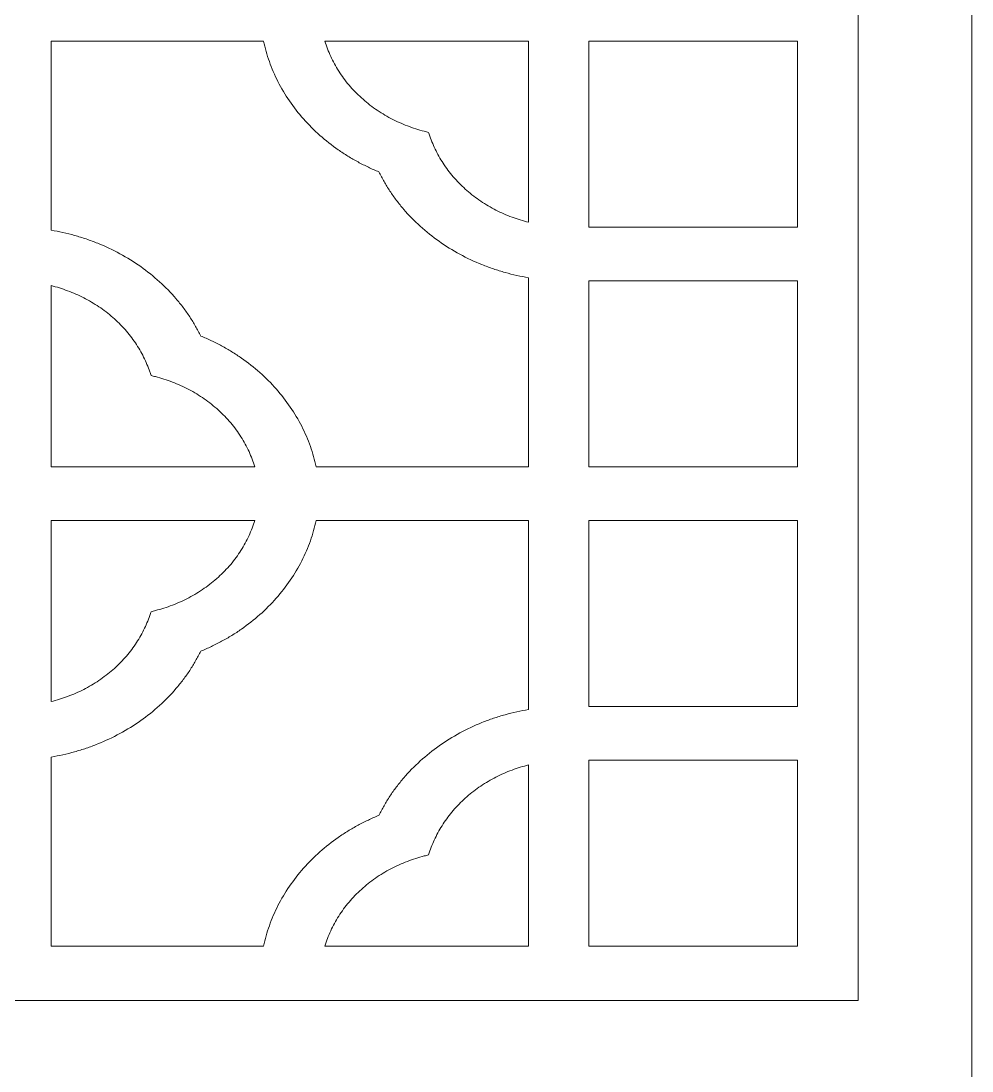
# Model space of a CAD drawing. Header units: centimetres. Extents: x -27.5 to -16.8, y -9.5 to 9.5.
# Drawn here: x -24.931 to -22.363, y -1.444 to 1.393 of the extents above; entities that cross this region are included whole.
import ezdxf

# ---------------------------------------------------------------- set-up
doc = ezdxf.new("R2010")
doc.units = ezdxf.units.CM
doc.header["$MEASUREMENT"] = 0
doc.layers.add('layer 1', color=7, linetype='Continuous')

msp = doc.modelspace()

# ---------------------------------------------------------------- linework, layer by layer
at = {"layer": 'layer 1', "color": 250, "lineweight": 9}
for points, knots in [([(-27.5, 9.5), (-27.5, 3.16667), (-27.5, -3.16664), (-27.5, -9.5), (-27.5, -9.5), (-25.78754, -9.5), (-24.07508, -9.5), (-22.36263, -9.5), (-22.36263, -9.5), (-22.36263, -3.16664), (-22.36263, 3.16667), (-22.36263, 9.5), (-22.36263, 9.5), (-24.07508, 9.5), (-25.78754, 9.5), (-27.5, 9.5)], [0, 0, 0, 0, 0.2, 0.2, 0.2, 0.2, 0.4, 0.4, 0.4, 0.4, 0.6, 0.6, 0.6, 0.6, 1, 1, 1, 1]), ([(-22.66971, -1.25389), (-22.66971, 2.24882), (-22.66971, 5.75153), (-22.66971, 9.25424), (-22.66971, 9.25424), (-24.17746, 9.25424), (-25.68521, 9.25424), (-27.19295, 9.25424), (-27.19295, 9.25424), (-27.19295, 5.75153), (-27.19295, 2.24882), (-27.19295, -1.25389), (-27.19295, -1.25389), (-25.68521, -1.25389), (-24.17746, -1.25389), (-22.66971, -1.25389)], [0, 0, 0, 0, 0.2, 0.2, 0.2, 0.2, 0.4, 0.4, 0.4, 0.4, 0.6, 0.6, 0.6, 0.6, 1, 1, 1, 1]), ([(-23.96464, 0.98505), (-23.96029, 0.97627), (-23.95568, 0.96752), (-23.95074, 0.95891), (-23.95074, 0.95891), (-23.94574, 0.95023), (-23.94045, 0.94164), (-23.93488, 0.93318), (-23.93488, 0.93318), (-23.92925, 0.92473), (-23.92336, 0.91637), (-23.91713, 0.9081), (-23.91713, 0.9081), (-23.9109, 0.89987), (-23.90435, 0.89174), (-23.89754, 0.88379), (-23.89754, 0.88379), (-23.88382, 0.86785), (-23.86897, 0.85261), (-23.85308, 0.83816), (-23.85308, 0.83816), (-23.83711, 0.82366), (-23.82013, 0.81007), (-23.80224, 0.79745), (-23.80224, 0.79745), (-23.78437, 0.78474), (-23.76568, 0.77314), (-23.74618, 0.76256), (-23.74618, 0.76256), (-23.72685, 0.75207), (-23.70681, 0.74268), (-23.68621, 0.73438), (-23.68621, 0.73438), (-23.67597, 0.73028), (-23.66564, 0.72641), (-23.65519, 0.72286), (-23.65519, 0.72286), (-23.64481, 0.71938), (-23.63435, 0.71615), (-23.62376, 0.71315), (-23.62376, 0.71315), (-23.61327, 0.71024), (-23.60271, 0.70763), (-23.59208, 0.70527), (-23.59208, 0.70527), (-23.58154, 0.70288), (-23.57098, 0.70084), (-23.56035, 0.6991), (-23.56035, 0.6991), (-23.56035, 0.52887), (-23.56035, 0.35864), (-23.56035, 0.1884), (-23.56035, 0.1884), (-23.75155, 0.1884), (-23.94279, 0.1884), (-24.13396, 0.1884), (-24.13396, 0.1884), (-24.13597, 0.19764), (-24.13831, 0.20687), (-24.14094, 0.21594), (-24.14094, 0.21594), (-24.14356, 0.22517), (-24.14651, 0.2344), (-24.14979, 0.24348), (-24.14979, 0.24348), (-24.15302, 0.25264), (-24.15661, 0.2618), (-24.16051, 0.27078), (-24.16051, 0.27078), (-24.16438, 0.27988), (-24.16864, 0.28879), (-24.17315, 0.2977), (-24.17315, 0.2977), (-24.18223, 0.31555), (-24.19256, 0.33291), (-24.20401, 0.34979), (-24.20401, 0.34979), (-24.21553, 0.36668), (-24.2282, 0.38294), (-24.24197, 0.3985), (-24.24197, 0.3985), (-24.25569, 0.41412), (-24.27047, 0.42887), (-24.28621, 0.44285), (-24.28621, 0.44285), (-24.30183, 0.45673), (-24.31837, 0.46977), (-24.33574, 0.48184), (-24.33574, 0.48184), (-24.34433, 0.48784), (-24.35312, 0.49359), (-24.36208, 0.49911), (-24.36208, 0.49911), (-24.37101, 0.50463), (-24.38009, 0.50986), (-24.38932, 0.51483), (-24.38932, 0.51483), (-24.39846, 0.5198), (-24.40778, 0.52454), (-24.41722, 0.52896), (-24.41722, 0.52896), (-24.42657, 0.53338), (-24.43607, 0.53755), (-24.44567, 0.54149), (-24.44567, 0.54149), (-24.45, 0.55024), (-24.45468, 0.55902), (-24.4596, 0.56763), (-24.4596, 0.56763), (-24.46457, 0.57629), (-24.46984, 0.5849), (-24.47541, 0.59333), (-24.47541, 0.59333), (-24.48107, 0.60179), (-24.48698, 0.61017), (-24.49319, 0.61837), (-24.49319, 0.61837), (-24.49942, 0.62667), (-24.50597, 0.63478), (-24.5128, 0.64268), (-24.5128, 0.64268), (-24.52652, 0.65869), (-24.54136, 0.67393), (-24.55726, 0.68836), (-24.55726, 0.68836), (-24.57321, 0.70288), (-24.59018, 0.71647), (-24.60805, 0.72909), (-24.60805, 0.72909), (-24.62592, 0.74171), (-24.64463, 0.7534), (-24.66413, 0.76398), (-24.66413, 0.76398), (-24.68349, 0.77447), (-24.70351, 0.78386), (-24.7241, 0.79216), (-24.7241, 0.79216), (-24.73432, 0.79626), (-24.74465, 0.80013), (-24.75512, 0.80368), (-24.75512, 0.80368), (-24.7655, 0.80716), (-24.77599, 0.81039), (-24.78653, 0.81339), (-24.78653, 0.81339), (-24.79702, 0.8163), (-24.80761, 0.81891), (-24.81821, 0.82127), (-24.81821, 0.82127), (-24.82875, 0.82357), (-24.83933, 0.82563), (-24.84999, 0.82744), (-24.84999, 0.82744), (-24.84999, 0.99767), (-24.84999, 1.1679), (-24.84999, 1.33814), (-24.84999, 1.33814), (-24.65875, 1.33814), (-24.46753, 1.33814), (-24.27633, 1.33814), (-24.27633, 1.33814), (-24.27432, 1.3289), (-24.272, 1.31967), (-24.26939, 1.31051), (-24.26939, 1.31051), (-24.26676, 1.30128), (-24.26383, 1.29211), (-24.26055, 1.28304), (-24.26055, 1.28304), (-24.25727, 1.2739), (-24.25368, 1.26474), (-24.24983, 1.25573), (-24.24983, 1.25573), (-24.24591, 1.24666), (-24.2417, 1.23766), (-24.23716, 1.22882), (-24.23716, 1.22882), (-24.22807, 1.21099), (-24.21778, 1.19356), (-24.2063, 1.17675), (-24.2063, 1.17675), (-24.19478, 1.15984), (-24.18211, 1.1436), (-24.16837, 1.12797), (-24.16837, 1.12797), (-24.1546, 1.11242), (-24.13984, 1.09767), (-24.12413, 1.08369), (-24.12413, 1.08369), (-24.10848, 1.06981), (-24.09194, 1.05677), (-24.07458, 1.0447), (-24.07458, 1.0447), (-24.06596, 1.0387), (-24.05721, 1.03295), (-24.04821, 1.02743), (-24.04821, 1.02743), (-24.0393, 1.02191), (-24.03023, 1.01668), (-24.02097, 1.01171), (-24.02097, 1.01171), (-24.01183, 1.00674), (-24.00251, 1.002), (-23.99309, 0.99758), (-23.99309, 0.99758), (-23.98372, 0.99316), (-23.97426, 0.98899), (-23.96464, 0.98505)], [0, 0, 0, 0, 0.0188679, 0.0188679, 0.0188679, 0.0188679, 0.0377358, 0.0377358, 0.0377358, 0.0377358, 0.0566038, 0.0566038, 0.0566038, 0.0566038, 0.0754717, 0.0754717, 0.0754717, 0.0754717, 0.0943396, 0.0943396, 0.0943396, 0.0943396, 0.1132075, 0.1132075, 0.1132075, 0.1132075, 0.1320755, 0.1320755, 0.1320755, 0.1320755, 0.1509434, 0.1509434, 0.1509434, 0.1509434, 0.1698113, 0.1698113, 0.1698113, 0.1698113, 0.1886792, 0.1886792, 0.1886792, 0.1886792, 0.2075472, 0.2075472, 0.2075472, 0.2075472, 0.2264151, 0.2264151, 0.2264151, 0.2264151, 0.245283, 0.245283, 0.245283, 0.245283, 0.2641509, 0.2641509, 0.2641509, 0.2641509, 0.2830189, 0.2830189, 0.2830189, 0.2830189, 0.3018868, 0.3018868, 0.3018868, 0.3018868, 0.3207547, 0.3207547, 0.3207547, 0.3207547, 0.3396226, 0.3396226, 0.3396226, 0.3396226, 0.3584906, 0.3584906, 0.3584906, 0.3584906, 0.3773585, 0.3773585, 0.3773585, 0.3773585, 0.3962264, 0.3962264, 0.3962264, 0.3962264, 0.4150943, 0.4150943, 0.4150943, 0.4150943, 0.4339623, 0.4339623, 0.4339623, 0.4339623, 0.4528302, 0.4528302, 0.4528302, 0.4528302, 0.4716981, 0.4716981, 0.4716981, 0.4716981, 0.490566, 0.490566, 0.490566, 0.490566, 0.509434, 0.509434, 0.509434, 0.509434, 0.5283019, 0.5283019, 0.5283019, 0.5283019, 0.5471698, 0.5471698, 0.5471698, 0.5471698, 0.5660377, 0.5660377, 0.5660377, 0.5660377, 0.5849057, 0.5849057, 0.5849057, 0.5849057, 0.6037736, 0.6037736, 0.6037736, 0.6037736, 0.6226415, 0.6226415, 0.6226415, 0.6226415, 0.6415094, 0.6415094, 0.6415094, 0.6415094, 0.6603774, 0.6603774, 0.6603774, 0.6603774, 0.6792453, 0.6792453, 0.6792453, 0.6792453, 0.6981132, 0.6981132, 0.6981132, 0.6981132, 0.7169811, 0.7169811, 0.7169811, 0.7169811, 0.7358491, 0.7358491, 0.7358491, 0.7358491, 0.754717, 0.754717, 0.754717, 0.754717, 0.7735849, 0.7735849, 0.7735849, 0.7735849, 0.7924528, 0.7924528, 0.7924528, 0.7924528, 0.8113208, 0.8113208, 0.8113208, 0.8113208, 0.8301887, 0.8301887, 0.8301887, 0.8301887, 0.8490566, 0.8490566, 0.8490566, 0.8490566, 0.8679245, 0.8679245, 0.8679245, 0.8679245, 0.8867925, 0.8867925, 0.8867925, 0.8867925, 0.9056604, 0.9056604, 0.9056604, 0.9056604, 0.9245283, 0.9245283, 0.9245283, 0.9245283, 0.9433962, 0.9433962, 0.9433962, 0.9433962, 0.9622642, 0.9622642, 0.9622642, 0.9622642, 1, 1, 1, 1]), ([(-23.56035, 1.33814), (-23.56035, 1.175), (-23.56035, 1.01187), (-23.56035, 0.84881), (-23.56035, 0.84881), (-23.56789, 0.85071), (-23.57531, 0.85277), (-23.58273, 0.85504), (-23.58273, 0.85504), (-23.59022, 0.85742), (-23.59765, 0.85994), (-23.605, 0.86262), (-23.605, 0.86262), (-23.61982, 0.86814), (-23.63428, 0.87454), (-23.64837, 0.88173), (-23.64837, 0.88173), (-23.66252, 0.88899), (-23.67625, 0.89706), (-23.68935, 0.90588), (-23.68935, 0.90588), (-23.70254, 0.91481), (-23.71508, 0.92443), (-23.72687, 0.93469), (-23.72687, 0.93469), (-23.73872, 0.94503), (-23.74978, 0.956), (-23.76002, 0.96759), (-23.76002, 0.96759), (-23.77022, 0.97905), (-23.77956, 0.99112), (-23.78802, 1.00358), (-23.78802, 1.00358), (-23.79638, 1.01597), (-23.8038, 1.02876), (-23.81035, 1.04186), (-23.81035, 1.04186), (-23.81354, 1.04834), (-23.81654, 1.0549), (-23.81929, 1.06152), (-23.81929, 1.06152), (-23.82201, 1.06807), (-23.82456, 1.07462), (-23.82685, 1.08133), (-23.82685, 1.08133), (-23.82801, 1.08479), (-23.82921, 1.08827), (-23.83037, 1.09173), (-23.83037, 1.09173), (-23.83429, 1.09269), (-23.83821, 1.09373), (-23.8421, 1.09473), (-23.8421, 1.09473), (-23.8498, 1.09673), (-23.85745, 1.09893), (-23.86508, 1.10128), (-23.86508, 1.10128), (-23.87273, 1.10374), (-23.88031, 1.10642), (-23.88781, 1.10926), (-23.88781, 1.10926), (-23.89539, 1.11219), (-23.90288, 1.11533), (-23.91026, 1.11865), (-23.91026, 1.11865), (-23.91768, 1.12197), (-23.92499, 1.12559), (-23.9322, 1.12939), (-23.9322, 1.12939), (-23.94668, 1.13695), (-23.96065, 1.1455), (-23.97399, 1.15471), (-23.97399, 1.15471), (-23.98741, 1.1641), (-24.0001, 1.1742), (-24.01206, 1.18502), (-24.01206, 1.18502), (-24.024, 1.19592), (-24.03511, 1.20735), (-24.04537, 1.21952), (-24.04537, 1.21952), (-24.05556, 1.23159), (-24.06477, 1.24414), (-24.07311, 1.25725), (-24.07311, 1.25725), (-24.08131, 1.27019), (-24.08858, 1.28345), (-24.09481, 1.29711), (-24.09481, 1.29711), (-24.09795, 1.30389), (-24.10079, 1.31067), (-24.10337, 1.31754), (-24.10337, 1.31754), (-24.10594, 1.32432), (-24.10828, 1.33119), (-24.11036, 1.33814), (-24.11036, 1.33814), (-23.92702, 1.33814), (-23.74369, 1.33814), (-23.56035, 1.33814)], [0, 0, 0, 0, 0.0384615, 0.0384615, 0.0384615, 0.0384615, 0.0769231, 0.0769231, 0.0769231, 0.0769231, 0.1153846, 0.1153846, 0.1153846, 0.1153846, 0.1538462, 0.1538462, 0.1538462, 0.1538462, 0.1923077, 0.1923077, 0.1923077, 0.1923077, 0.2307692, 0.2307692, 0.2307692, 0.2307692, 0.2692308, 0.2692308, 0.2692308, 0.2692308, 0.3076923, 0.3076923, 0.3076923, 0.3076923, 0.3461538, 0.3461538, 0.3461538, 0.3461538, 0.3846154, 0.3846154, 0.3846154, 0.3846154, 0.4230769, 0.4230769, 0.4230769, 0.4230769, 0.4615385, 0.4615385, 0.4615385, 0.4615385, 0.5, 0.5, 0.5, 0.5, 0.5384615, 0.5384615, 0.5384615, 0.5384615, 0.5769231, 0.5769231, 0.5769231, 0.5769231, 0.6153846, 0.6153846, 0.6153846, 0.6153846, 0.6538462, 0.6538462, 0.6538462, 0.6538462, 0.6923077, 0.6923077, 0.6923077, 0.6923077, 0.7307692, 0.7307692, 0.7307692, 0.7307692, 0.7692308, 0.7692308, 0.7692308, 0.7692308, 0.8076923, 0.8076923, 0.8076923, 0.8076923, 0.8461538, 0.8461538, 0.8461538, 0.8461538, 0.8846154, 0.8846154, 0.8846154, 0.8846154, 0.9230769, 0.9230769, 0.9230769, 0.9230769, 1, 1, 1, 1]), ([(-23.39763, 1.33814), (-23.20983, 1.33814), (-23.02198, 1.33814), (-22.8342, 1.33814), (-22.8342, 1.33814), (-22.8342, 1.17067), (-22.8342, 1.00326), (-22.8342, 0.8358), (-22.8342, 0.8358), (-23.02198, 0.8358), (-23.20983, 0.8358), (-23.39763, 0.8358), (-23.39763, 0.8358), (-23.39763, 1.00326), (-23.39763, 1.17067), (-23.39763, 1.33814)], [0, 0, 0, 0, 0.2, 0.2, 0.2, 0.2, 0.4, 0.4, 0.4, 0.4, 0.6, 0.6, 0.6, 0.6, 1, 1, 1, 1]), ([(-23.39763, 0.1884), (-23.39763, 0.35586), (-23.39763, 0.52328), (-23.39763, 0.69074), (-23.39763, 0.69074), (-23.20983, 0.69074), (-23.02198, 0.69074), (-22.8342, 0.69074), (-22.8342, 0.69074), (-22.8342, 0.52328), (-22.8342, 0.35586), (-22.8342, 0.1884), (-22.8342, 0.1884), (-23.02198, 0.1884), (-23.20983, 0.1884), (-23.39763, 0.1884)], [0, 0, 0, 0, 0.2, 0.2, 0.2, 0.2, 0.4, 0.4, 0.4, 0.4, 0.6, 0.6, 0.6, 0.6, 1, 1, 1, 1]), ([(-24.84999, 0.67771), (-24.84245, 0.67583), (-24.83498, 0.67377), (-24.82756, 0.67148), (-24.82756, 0.67148), (-24.82007, 0.66912), (-24.81269, 0.6666), (-24.80536, 0.66392), (-24.80536, 0.66392), (-24.79052, 0.6583), (-24.77604, 0.65198), (-24.76199, 0.64481), (-24.76199, 0.64481), (-24.74777, 0.63755), (-24.73409, 0.62948), (-24.72099, 0.62066), (-24.72099, 0.62066), (-24.70777, 0.61173), (-24.69526, 0.60211), (-24.68342, 0.59178), (-24.68342, 0.59178), (-24.67162, 0.58151), (-24.66053, 0.57054), (-24.65032, 0.55895), (-24.65032, 0.55895), (-24.64012, 0.54749), (-24.63077, 0.53542), (-24.62234, 0.52296), (-24.62234, 0.52296), (-24.61396, 0.51057), (-24.60651, 0.49778), (-24.60001, 0.48468), (-24.60001, 0.48468), (-24.59676, 0.4782), (-24.59375, 0.47164), (-24.59101, 0.46502), (-24.59101, 0.46502), (-24.58828, 0.45847), (-24.58576, 0.45192), (-24.58347, 0.44521), (-24.58347, 0.44521), (-24.58228, 0.44175), (-24.58109, 0.43827), (-24.57992, 0.43478), (-24.57992, 0.43478), (-24.576, 0.43385), (-24.57211, 0.43281), (-24.56819, 0.43178), (-24.56819, 0.43178), (-24.56049, 0.42981), (-24.55284, 0.42761), (-24.54528, 0.42516), (-24.54528, 0.42516), (-24.53761, 0.4228), (-24.53, 0.42012), (-24.52249, 0.41726), (-24.52249, 0.41726), (-24.51493, 0.41435), (-24.50746, 0.41119), (-24.50008, 0.40789), (-24.50008, 0.40789), (-24.49264, 0.40457), (-24.48533, 0.40095), (-24.47813, 0.39715), (-24.47813, 0.39715), (-24.46361, 0.38959), (-24.44964, 0.38104), (-24.4363, 0.37174), (-24.4363, 0.37174), (-24.42295, 0.36242), (-24.41023, 0.35231), (-24.39828, 0.3415), (-24.39828, 0.3415), (-24.38632, 0.33062), (-24.37518, 0.31917), (-24.36497, 0.30702), (-24.36497, 0.30702), (-24.3548, 0.29495), (-24.34552, 0.2824), (-24.33722, 0.26929), (-24.33722, 0.26929), (-24.32898, 0.25635), (-24.32176, 0.24309), (-24.31548, 0.22936), (-24.31548, 0.22936), (-24.31241, 0.22265), (-24.30955, 0.21587), (-24.30696, 0.209), (-24.30696, 0.209), (-24.3044, 0.20213), (-24.30204, 0.19534), (-24.29998, 0.1884), (-24.29998, 0.1884), (-24.48331, 0.1884), (-24.66665, 0.1884), (-24.84999, 0.1884), (-24.84999, 0.1884), (-24.84999, 0.35154), (-24.84999, 0.51467), (-24.84999, 0.67771)], [0, 0, 0, 0, 0.0384615, 0.0384615, 0.0384615, 0.0384615, 0.0769231, 0.0769231, 0.0769231, 0.0769231, 0.1153846, 0.1153846, 0.1153846, 0.1153846, 0.1538462, 0.1538462, 0.1538462, 0.1538462, 0.1923077, 0.1923077, 0.1923077, 0.1923077, 0.2307692, 0.2307692, 0.2307692, 0.2307692, 0.2692308, 0.2692308, 0.2692308, 0.2692308, 0.3076923, 0.3076923, 0.3076923, 0.3076923, 0.3461538, 0.3461538, 0.3461538, 0.3461538, 0.3846154, 0.3846154, 0.3846154, 0.3846154, 0.4230769, 0.4230769, 0.4230769, 0.4230769, 0.4615385, 0.4615385, 0.4615385, 0.4615385, 0.5, 0.5, 0.5, 0.5, 0.5384615, 0.5384615, 0.5384615, 0.5384615, 0.5769231, 0.5769231, 0.5769231, 0.5769231, 0.6153846, 0.6153846, 0.6153846, 0.6153846, 0.6538462, 0.6538462, 0.6538462, 0.6538462, 0.6923077, 0.6923077, 0.6923077, 0.6923077, 0.7307692, 0.7307692, 0.7307692, 0.7307692, 0.7692308, 0.7692308, 0.7692308, 0.7692308, 0.8076923, 0.8076923, 0.8076923, 0.8076923, 0.8461538, 0.8461538, 0.8461538, 0.8461538, 0.8846154, 0.8846154, 0.8846154, 0.8846154, 0.9230769, 0.9230769, 0.9230769, 0.9230769, 1, 1, 1, 1]), ([(-24.27633, -1.10639), (-24.46753, -1.10639), (-24.65875, -1.10639), (-24.84999, -1.10639), (-24.84999, -1.10639), (-24.84999, -0.93615), (-24.84999, -0.76592), (-24.84999, -0.59569), (-24.84999, -0.59569), (-24.83933, -0.59388), (-24.82875, -0.59181), (-24.81821, -0.58955), (-24.81821, -0.58955), (-24.80761, -0.58716), (-24.79702, -0.58455), (-24.78653, -0.58164), (-24.78653, -0.58164), (-24.77599, -0.57864), (-24.7655, -0.57541), (-24.75512, -0.57193), (-24.75512, -0.57193), (-24.74465, -0.56838), (-24.73432, -0.56451), (-24.7241, -0.56041), (-24.7241, -0.56041), (-24.70351, -0.55214), (-24.68349, -0.54274), (-24.66413, -0.53223), (-24.66413, -0.53223), (-24.64463, -0.52167), (-24.62592, -0.50999), (-24.60805, -0.49734), (-24.60805, -0.49734), (-24.59018, -0.48472), (-24.57321, -0.47116), (-24.55726, -0.45663), (-24.55726, -0.45663), (-24.54136, -0.44218), (-24.52652, -0.42696), (-24.5128, -0.41093), (-24.5128, -0.41093), (-24.50597, -0.40305), (-24.49942, -0.39492), (-24.49319, -0.38662), (-24.49319, -0.38662), (-24.48698, -0.37842), (-24.48107, -0.37006), (-24.47541, -0.36154), (-24.47541, -0.36154), (-24.46984, -0.35308), (-24.46457, -0.34456), (-24.4596, -0.33588), (-24.4596, -0.33588), (-24.45468, -0.32729), (-24.45, -0.31852), (-24.44567, -0.30967), (-24.44567, -0.30967), (-24.43607, -0.3058), (-24.42657, -0.30163), (-24.41722, -0.29721), (-24.41722, -0.29721), (-24.40778, -0.29279), (-24.39846, -0.28805), (-24.38932, -0.28308), (-24.38932, -0.28308), (-24.38009, -0.27811), (-24.37101, -0.27281), (-24.36208, -0.26736), (-24.36208, -0.26736), (-24.35312, -0.26184), (-24.34433, -0.25609), (-24.33574, -0.25009), (-24.33574, -0.25009), (-24.31837, -0.23802), (-24.30183, -0.22498), (-24.28621, -0.2111), (-24.28621, -0.2111), (-24.27047, -0.19712), (-24.25569, -0.18237), (-24.24197, -0.16675), (-24.24197, -0.16675), (-24.2282, -0.15119), (-24.21553, -0.13495), (-24.20401, -0.11804), (-24.20401, -0.11804), (-24.19256, -0.10116), (-24.18223, -0.0838), (-24.17315, -0.06597), (-24.17315, -0.06597), (-24.16864, -0.05704), (-24.16438, -0.04813), (-24.16051, -0.03905), (-24.16051, -0.03905), (-24.15661, -0.02998), (-24.15302, -0.02089), (-24.14979, -0.01175), (-24.14979, -0.01175), (-24.14651, -0.00268), (-24.14356, 0.00656), (-24.14094, 0.01581), (-24.14094, 0.01581), (-24.13831, 0.02495), (-24.13597, 0.03411), (-24.13396, 0.04335), (-24.13396, 0.04335), (-23.94279, 0.04335), (-23.75155, 0.04335), (-23.56035, 0.04335), (-23.56035, 0.04335), (-23.56035, -0.12689), (-23.56035, -0.29712), (-23.56035, -0.46738), (-23.56035, -0.46738), (-23.57098, -0.46909), (-23.58154, -0.47116), (-23.59208, -0.47351), (-23.59208, -0.47351), (-23.60271, -0.47587), (-23.61327, -0.47849), (-23.62376, -0.48142), (-23.62376, -0.48142), (-23.63435, -0.48442), (-23.64481, -0.48758), (-23.65519, -0.49111), (-23.65519, -0.49111), (-23.66564, -0.49466), (-23.67597, -0.49846), (-23.68621, -0.50256), (-23.68621, -0.50256), (-23.70681, -0.51092), (-23.72685, -0.52032), (-23.74618, -0.53081), (-23.74618, -0.53081), (-23.76568, -0.54139), (-23.78437, -0.55298), (-23.80224, -0.5657), (-23.80224, -0.5657), (-23.82013, -0.57832), (-23.83711, -0.59191), (-23.85308, -0.60643), (-23.85308, -0.60643), (-23.86897, -0.62086), (-23.88382, -0.6361), (-23.89754, -0.65204), (-23.89754, -0.65204), (-23.90435, -0.66001), (-23.9109, -0.66815), (-23.91713, -0.67635), (-23.91713, -0.67635), (-23.92336, -0.68457), (-23.92925, -0.69293), (-23.93488, -0.70143), (-23.93488, -0.70143), (-23.94045, -0.70988), (-23.94574, -0.7185), (-23.95074, -0.72718), (-23.95074, -0.72718), (-23.95568, -0.73577), (-23.96029, -0.74445), (-23.96464, -0.7533), (-23.96464, -0.7533), (-23.97426, -0.75724), (-23.98372, -0.76143), (-23.99309, -0.76585), (-23.99309, -0.76585), (-24.00251, -0.77027), (-24.01183, -0.77499), (-24.02097, -0.77996), (-24.02097, -0.77996), (-24.03023, -0.78493), (-24.0393, -0.79016), (-24.04821, -0.79568), (-24.04821, -0.79568), (-24.05721, -0.8012), (-24.06596, -0.80697), (-24.07458, -0.81295), (-24.07458, -0.81295), (-24.09194, -0.82502), (-24.10848, -0.83806), (-24.12413, -0.85194), (-24.12413, -0.85194), (-24.13984, -0.86591), (-24.1546, -0.88067), (-24.16837, -0.89622), (-24.16837, -0.89622), (-24.18211, -0.91185), (-24.19478, -0.92811), (-24.2063, -0.94499), (-24.2063, -0.94499), (-24.21778, -0.96181), (-24.22807, -0.97924), (-24.23716, -0.99709), (-24.23716, -0.99709), (-24.2417, -1.00593), (-24.24591, -1.01491), (-24.24983, -1.02401), (-24.24983, -1.02401), (-24.25368, -1.03301), (-24.25727, -1.04208), (-24.26055, -1.05131), (-24.26055, -1.05131), (-24.26383, -1.06039), (-24.26676, -1.06953), (-24.26939, -1.07878), (-24.26939, -1.07878), (-24.272, -1.08792), (-24.27432, -1.09715), (-24.27633, -1.10639)], [0, 0, 0, 0, 0.0188679, 0.0188679, 0.0188679, 0.0188679, 0.0377358, 0.0377358, 0.0377358, 0.0377358, 0.0566038, 0.0566038, 0.0566038, 0.0566038, 0.0754717, 0.0754717, 0.0754717, 0.0754717, 0.0943396, 0.0943396, 0.0943396, 0.0943396, 0.1132075, 0.1132075, 0.1132075, 0.1132075, 0.1320755, 0.1320755, 0.1320755, 0.1320755, 0.1509434, 0.1509434, 0.1509434, 0.1509434, 0.1698113, 0.1698113, 0.1698113, 0.1698113, 0.1886792, 0.1886792, 0.1886792, 0.1886792, 0.2075472, 0.2075472, 0.2075472, 0.2075472, 0.2264151, 0.2264151, 0.2264151, 0.2264151, 0.245283, 0.245283, 0.245283, 0.245283, 0.2641509, 0.2641509, 0.2641509, 0.2641509, 0.2830189, 0.2830189, 0.2830189, 0.2830189, 0.3018868, 0.3018868, 0.3018868, 0.3018868, 0.3207547, 0.3207547, 0.3207547, 0.3207547, 0.3396226, 0.3396226, 0.3396226, 0.3396226, 0.3584906, 0.3584906, 0.3584906, 0.3584906, 0.3773585, 0.3773585, 0.3773585, 0.3773585, 0.3962264, 0.3962264, 0.3962264, 0.3962264, 0.4150943, 0.4150943, 0.4150943, 0.4150943, 0.4339623, 0.4339623, 0.4339623, 0.4339623, 0.4528302, 0.4528302, 0.4528302, 0.4528302, 0.4716981, 0.4716981, 0.4716981, 0.4716981, 0.490566, 0.490566, 0.490566, 0.490566, 0.509434, 0.509434, 0.509434, 0.509434, 0.5283019, 0.5283019, 0.5283019, 0.5283019, 0.5471698, 0.5471698, 0.5471698, 0.5471698, 0.5660377, 0.5660377, 0.5660377, 0.5660377, 0.5849057, 0.5849057, 0.5849057, 0.5849057, 0.6037736, 0.6037736, 0.6037736, 0.6037736, 0.6226415, 0.6226415, 0.6226415, 0.6226415, 0.6415094, 0.6415094, 0.6415094, 0.6415094, 0.6603774, 0.6603774, 0.6603774, 0.6603774, 0.6792453, 0.6792453, 0.6792453, 0.6792453, 0.6981132, 0.6981132, 0.6981132, 0.6981132, 0.7169811, 0.7169811, 0.7169811, 0.7169811, 0.7358491, 0.7358491, 0.7358491, 0.7358491, 0.754717, 0.754717, 0.754717, 0.754717, 0.7735849, 0.7735849, 0.7735849, 0.7735849, 0.7924528, 0.7924528, 0.7924528, 0.7924528, 0.8113208, 0.8113208, 0.8113208, 0.8113208, 0.8301887, 0.8301887, 0.8301887, 0.8301887, 0.8490566, 0.8490566, 0.8490566, 0.8490566, 0.8679245, 0.8679245, 0.8679245, 0.8679245, 0.8867925, 0.8867925, 0.8867925, 0.8867925, 0.9056604, 0.9056604, 0.9056604, 0.9056604, 0.9245283, 0.9245283, 0.9245283, 0.9245283, 0.9433962, 0.9433962, 0.9433962, 0.9433962, 0.9622642, 0.9622642, 0.9622642, 0.9622642, 1, 1, 1, 1]), ([(-24.29998, 0.04335), (-24.30204, 0.03647), (-24.3044, 0.0296), (-24.30696, 0.02275), (-24.30696, 0.02275), (-24.30955, 0.01588), (-24.31241, 0.0091), (-24.31548, 0.00239), (-24.31548, 0.00239), (-24.32176, -0.01127), (-24.32898, -0.0246), (-24.33722, -0.03754), (-24.33722, -0.03754), (-24.34552, -0.05065), (-24.3548, -0.0632), (-24.36497, -0.07527), (-24.36497, -0.07527), (-24.37518, -0.08735), (-24.38632, -0.09887), (-24.39828, -0.10968), (-24.39828, -0.10968), (-24.41023, -0.12059), (-24.42295, -0.13069), (-24.4363, -0.13999), (-24.4363, -0.13999), (-24.44964, -0.14931), (-24.46361, -0.15774), (-24.47813, -0.1654), (-24.47813, -0.1654), (-24.48533, -0.1692), (-24.49264, -0.17275), (-24.50008, -0.17614), (-24.50008, -0.17614), (-24.50746, -0.17946), (-24.51493, -0.1826), (-24.52249, -0.18546), (-24.52249, -0.18546), (-24.53, -0.18837), (-24.53761, -0.19098), (-24.54528, -0.19344), (-24.54528, -0.19344), (-24.55284, -0.19586), (-24.56049, -0.19809), (-24.56819, -0.20006), (-24.56819, -0.20006), (-24.57211, -0.20109), (-24.576, -0.20203), (-24.57992, -0.20306), (-24.57992, -0.20306), (-24.58109, -0.20652), (-24.58228, -0.21), (-24.58347, -0.21348), (-24.58347, -0.21348), (-24.58576, -0.2201), (-24.58828, -0.22672), (-24.59101, -0.23327), (-24.59101, -0.23327), (-24.59375, -0.23992), (-24.59676, -0.24647), (-24.60001, -0.25293), (-24.60001, -0.25293), (-24.60651, -0.26603), (-24.61396, -0.27882), (-24.62234, -0.29121), (-24.62234, -0.29121), (-24.63077, -0.30367), (-24.64012, -0.31577), (-24.65032, -0.3272), (-24.65032, -0.3272), (-24.66053, -0.33879), (-24.67162, -0.34976), (-24.68342, -0.36003), (-24.68342, -0.36003), (-24.69526, -0.37038), (-24.70777, -0.38), (-24.72099, -0.38891), (-24.72099, -0.38891), (-24.73409, -0.39776), (-24.74777, -0.4058), (-24.76199, -0.41306), (-24.76199, -0.41306), (-24.77604, -0.42025), (-24.79052, -0.42655), (-24.80536, -0.43207), (-24.80536, -0.43207), (-24.81269, -0.43485), (-24.82007, -0.43737), (-24.82756, -0.43975), (-24.82756, -0.43975), (-24.83498, -0.44204), (-24.84245, -0.44408), (-24.84999, -0.44598), (-24.84999, -0.44598), (-24.84999, -0.28285), (-24.84999, -0.11978), (-24.84999, 0.04335), (-24.84999, 0.04335), (-24.66665, 0.04335), (-24.48331, 0.04335), (-24.29998, 0.04335)], [0, 0, 0, 0, 0.0384615, 0.0384615, 0.0384615, 0.0384615, 0.0769231, 0.0769231, 0.0769231, 0.0769231, 0.1153846, 0.1153846, 0.1153846, 0.1153846, 0.1538462, 0.1538462, 0.1538462, 0.1538462, 0.1923077, 0.1923077, 0.1923077, 0.1923077, 0.2307692, 0.2307692, 0.2307692, 0.2307692, 0.2692308, 0.2692308, 0.2692308, 0.2692308, 0.3076923, 0.3076923, 0.3076923, 0.3076923, 0.3461538, 0.3461538, 0.3461538, 0.3461538, 0.3846154, 0.3846154, 0.3846154, 0.3846154, 0.4230769, 0.4230769, 0.4230769, 0.4230769, 0.4615385, 0.4615385, 0.4615385, 0.4615385, 0.5, 0.5, 0.5, 0.5, 0.5384615, 0.5384615, 0.5384615, 0.5384615, 0.5769231, 0.5769231, 0.5769231, 0.5769231, 0.6153846, 0.6153846, 0.6153846, 0.6153846, 0.6538462, 0.6538462, 0.6538462, 0.6538462, 0.6923077, 0.6923077, 0.6923077, 0.6923077, 0.7307692, 0.7307692, 0.7307692, 0.7307692, 0.7692308, 0.7692308, 0.7692308, 0.7692308, 0.8076923, 0.8076923, 0.8076923, 0.8076923, 0.8461538, 0.8461538, 0.8461538, 0.8461538, 0.8846154, 0.8846154, 0.8846154, 0.8846154, 0.9230769, 0.9230769, 0.9230769, 0.9230769, 1, 1, 1, 1]), ([(-22.8342, -0.45899), (-23.02198, -0.45899), (-23.20983, -0.45899), (-23.39763, -0.45899), (-23.39763, -0.45899), (-23.39763, -0.29153), (-23.39763, -0.12414), (-23.39763, 0.04335), (-23.39763, 0.04335), (-23.20983, 0.04335), (-23.02198, 0.04335), (-22.8342, 0.04335), (-22.8342, 0.04335), (-22.8342, -0.12414), (-22.8342, -0.29153), (-22.8342, -0.45899)], [0, 0, 0, 0, 0.2, 0.2, 0.2, 0.2, 0.4, 0.4, 0.4, 0.4, 0.6, 0.6, 0.6, 0.6, 1, 1, 1, 1]), ([(-23.56035, -0.61708), (-23.56035, -0.78012), (-23.56035, -0.94325), (-23.56035, -1.10639), (-23.56035, -1.10639), (-23.74369, -1.10639), (-23.92702, -1.10639), (-24.11036, -1.10639), (-24.11036, -1.10639), (-24.10828, -1.09944), (-24.10594, -1.09259), (-24.10337, -1.08579), (-24.10337, -1.08579), (-24.10079, -1.07892), (-24.09795, -1.07214), (-24.09481, -1.06536), (-24.09481, -1.06536), (-24.08858, -1.0517), (-24.08131, -1.03837), (-24.07311, -1.0255), (-24.07311, -1.0255), (-24.06477, -1.01239), (-24.05556, -0.99984), (-24.04537, -0.98777), (-24.04537, -0.98777), (-24.03511, -0.97562), (-24.024, -0.9641), (-24.01206, -0.95329), (-24.01206, -0.95329), (-24.0001, -0.94248), (-23.98741, -0.93237), (-23.97399, -0.92298), (-23.97399, -0.92298), (-23.96065, -0.91375), (-23.94668, -0.90523), (-23.9322, -0.89757), (-23.9322, -0.89757), (-23.92499, -0.89386), (-23.91768, -0.89022), (-23.91026, -0.88692), (-23.91026, -0.88692), (-23.90288, -0.88353), (-23.89539, -0.88044), (-23.88781, -0.87751), (-23.88781, -0.87751), (-23.88031, -0.87469), (-23.87273, -0.87199), (-23.86508, -0.86956), (-23.86508, -0.86956), (-23.85745, -0.86717), (-23.8498, -0.86498), (-23.8421, -0.86301), (-23.8421, -0.86301), (-23.83821, -0.86197), (-23.83429, -0.86094), (-23.83037, -0.85991), (-23.83037, -0.85991), (-23.82921, -0.85652), (-23.82801, -0.85306), (-23.82685, -0.84958), (-23.82685, -0.84958), (-23.82456, -0.84287), (-23.82201, -0.83632), (-23.81929, -0.82977), (-23.81929, -0.82977), (-23.81654, -0.82314), (-23.81354, -0.81659), (-23.81035, -0.81013), (-23.81035, -0.81013), (-23.8038, -0.79694), (-23.79638, -0.78425), (-23.78802, -0.77185), (-23.78802, -0.77185), (-23.77956, -0.75937), (-23.77022, -0.74729), (-23.76002, -0.73577), (-23.76002, -0.73577), (-23.74978, -0.72425), (-23.73872, -0.71328), (-23.72687, -0.70294), (-23.72687, -0.70294), (-23.71508, -0.69261), (-23.70254, -0.68306), (-23.68935, -0.67412), (-23.68935, -0.67412), (-23.67625, -0.6653), (-23.66252, -0.65724), (-23.64837, -0.64998), (-23.64837, -0.64998), (-23.63428, -0.64281), (-23.61982, -0.63642), (-23.605, -0.6309), (-23.605, -0.6309), (-23.59765, -0.62822), (-23.59022, -0.62567), (-23.58273, -0.62331), (-23.58273, -0.62331), (-23.57531, -0.62102), (-23.56789, -0.61889), (-23.56035, -0.61708)], [0, 0, 0, 0, 0.0384615, 0.0384615, 0.0384615, 0.0384615, 0.0769231, 0.0769231, 0.0769231, 0.0769231, 0.1153846, 0.1153846, 0.1153846, 0.1153846, 0.1538462, 0.1538462, 0.1538462, 0.1538462, 0.1923077, 0.1923077, 0.1923077, 0.1923077, 0.2307692, 0.2307692, 0.2307692, 0.2307692, 0.2692308, 0.2692308, 0.2692308, 0.2692308, 0.3076923, 0.3076923, 0.3076923, 0.3076923, 0.3461538, 0.3461538, 0.3461538, 0.3461538, 0.3846154, 0.3846154, 0.3846154, 0.3846154, 0.4230769, 0.4230769, 0.4230769, 0.4230769, 0.4615385, 0.4615385, 0.4615385, 0.4615385, 0.5, 0.5, 0.5, 0.5, 0.5384615, 0.5384615, 0.5384615, 0.5384615, 0.5769231, 0.5769231, 0.5769231, 0.5769231, 0.6153846, 0.6153846, 0.6153846, 0.6153846, 0.6538462, 0.6538462, 0.6538462, 0.6538462, 0.6923077, 0.6923077, 0.6923077, 0.6923077, 0.7307692, 0.7307692, 0.7307692, 0.7307692, 0.7692308, 0.7692308, 0.7692308, 0.7692308, 0.8076923, 0.8076923, 0.8076923, 0.8076923, 0.8461538, 0.8461538, 0.8461538, 0.8461538, 0.8846154, 0.8846154, 0.8846154, 0.8846154, 0.9230769, 0.9230769, 0.9230769, 0.9230769, 1, 1, 1, 1]), ([(-22.8342, -0.60405), (-22.8342, -0.77144), (-22.8342, -0.93892), (-22.8342, -1.10639), (-22.8342, -1.10639), (-23.02198, -1.10639), (-23.20983, -1.10639), (-23.39763, -1.10639), (-23.39763, -1.10639), (-23.39763, -0.93892), (-23.39763, -0.77144), (-23.39763, -0.60405), (-23.39763, -0.60405), (-23.20983, -0.60405), (-23.02198, -0.60405), (-22.8342, -0.60405)], [0, 0, 0, 0, 0.2, 0.2, 0.2, 0.2, 0.4, 0.4, 0.4, 0.4, 0.6, 0.6, 0.6, 0.6, 1, 1, 1, 1])]:
    msp.add_open_spline(points, degree=3, knots=knots, dxfattribs=at)

doc.saveas('drawing.dxf')
